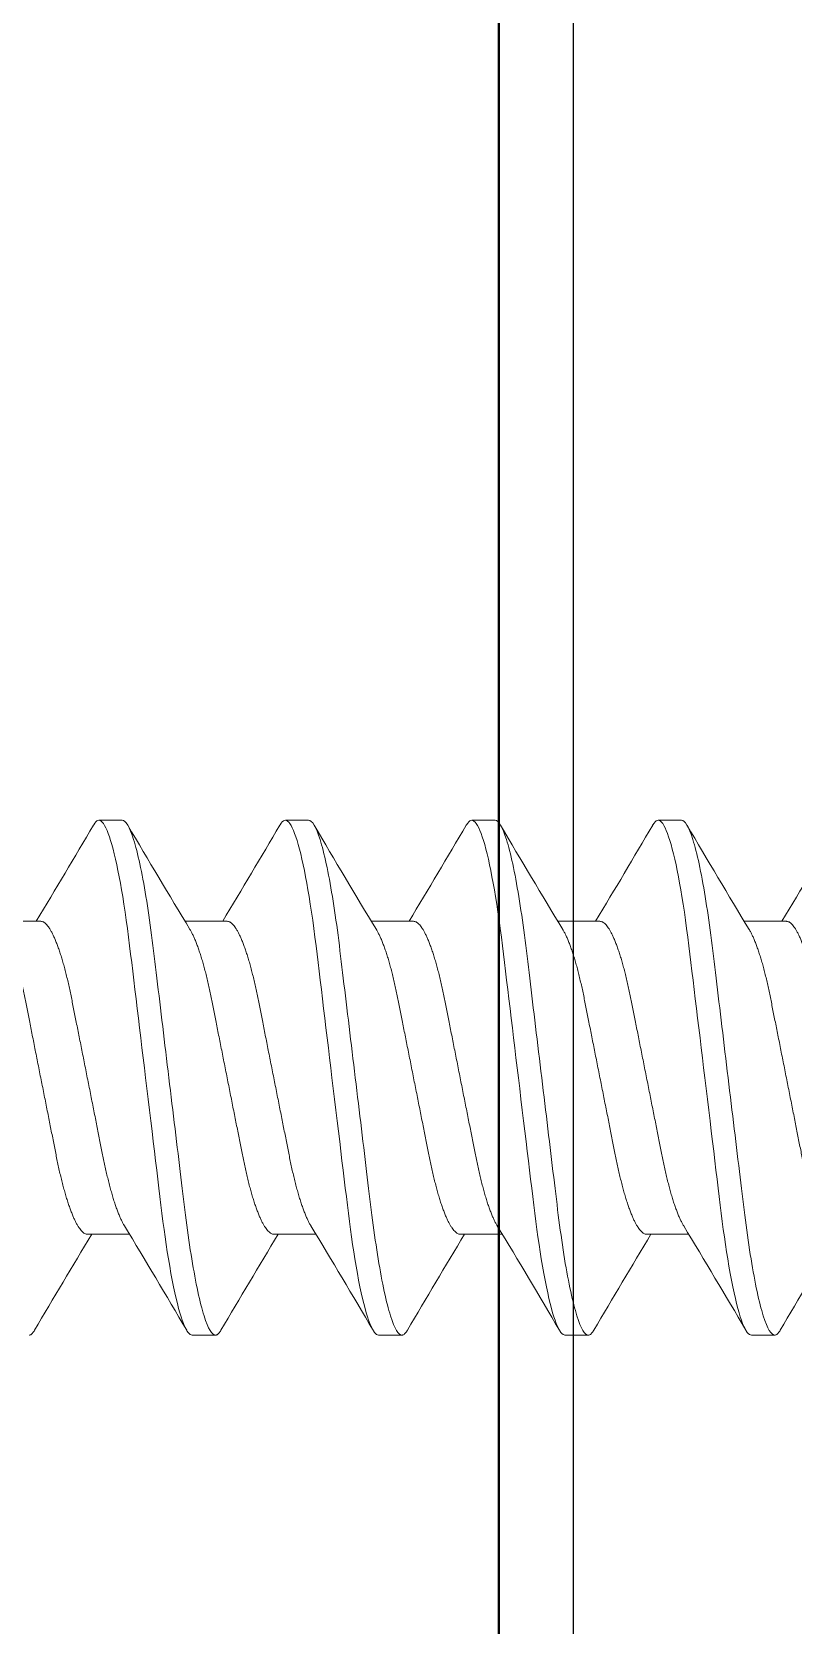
# Model space of a CAD drawing. Extents: x -23 to 190, y -172 to 85.
# Drawn here: x 14.5789 to 14.7831, y 50.5653 to 50.9924 of the extents above; entities that cross this region are included whole.
import ezdxf

# ---------------------------------------------------------------- set-up
doc = ezdxf.new("R2010")
doc.units = 0
doc.header["$MEASUREMENT"] = 0
doc.layers.get('0').update_dxf_attribs({"linetype": 'CONTINUOUS'})
for name, color, linetype in [('Ballons', 7, 'CONTINUOUS'), ('DIM', 7, 'CONTINUOUS'), ('FRAME', 1, 'CONTINUOUS')]:
    doc.layers.add(name, color=color, linetype=linetype)

# ---------------------------------------------------------------- blocks, each defined once
blk = doc.blocks.new('3806 MULLION')
blk.add_lwpolyline([(-3.625, -0.1435, -0.414214), (-3.656, -0.1125), (-3.656, 0.1125, -0.414214), (-3.625, 0.1435), (-1.637, 0.1435, -0.414214), (-1.606, 0.1125), (-1.606, -0.1125, -0.414214), (-1.637, -0.1435)], format="xyb", close=True)
blk = doc.blocks.new('no 6 500')
at = {"color": 7, "linetype": 'Continuous', "lineweight": 15}
for p, q in [((56.63842, 21.47031), (56.63217, 21.47031)), ((56.68842, 21.47031), (56.68217, 21.47031)), ((56.73842, 21.47031), (56.73217, 21.47031)), ((56.78842, 21.47031), (56.78217, 21.47031)), ((56.61655, 21.44325), (56.60524, 21.44325)), ((56.66655, 21.44325), (56.65524, 21.44325)), ((56.71655, 21.44325), (56.70524, 21.44325)), ((56.76655, 21.44325), (56.75524, 21.44325)), ((56.81655, 21.44325), (56.80524, 21.44325)), ((56.62905, 21.35937), (56.64036, 21.35937)), ((56.67905, 21.35937), (56.69036, 21.35937)), ((56.72905, 21.35937), (56.74036, 21.35937)), ((56.77905, 21.35937), (56.79036, 21.35937)), ((56.65717, 21.33231), (56.66342, 21.33231)), ((56.70717, 21.33231), (56.71342, 21.33231)), ((56.75717, 21.33231), (56.76342, 21.33231)), ((56.80717, 21.33231), (56.81342, 21.33231))]:
    blk.add_line(p, q, dxfattribs=at)
at = {"color": 7, "linetype": 'Continuous', "lineweight": 15, "flags": 128}
for points in [[(56.63069, 21.46899), (56.63077, 21.46912), (56.63107, 21.46956), (56.63135, 21.46989), (56.63164, 21.47013), (56.63191, 21.47026), (56.63217, 21.47031), (56.63246, 21.47026), (56.63276, 21.47009), (56.63306, 21.46982), (56.63338, 21.46943), (56.6337, 21.46893), (56.63402, 21.46831), (56.63434, 21.46761), (56.63465, 21.46681), (56.63498, 21.46591), (56.6353, 21.46491), (56.63563, 21.4638), (56.63596, 21.46259), (56.63629, 21.46129), (56.63662, 21.45989), (56.63695, 21.4584), (56.63727, 21.45683), (56.63759, 21.4552), (56.63791, 21.45349), (56.63823, 21.45172), (56.63854, 21.44988), (56.63886, 21.44782), (56.63919, 21.4457), (56.6395, 21.44352), (56.63981, 21.44128), (56.64011, 21.43901), (56.6404, 21.43669), (56.64067, 21.43447), (56.64095, 21.43219), (56.64123, 21.42985), (56.64152, 21.42744), (56.64182, 21.42498), (56.64212, 21.42246), (56.64243, 21.4199), (56.64274, 21.4173), (56.64306, 21.41465), (56.64339, 21.41198), (56.64371, 21.40934), (56.64403, 21.40667), (56.64435, 21.40399), (56.64467, 21.40131), (56.64502, 21.39841), (56.64537, 21.39552), (56.64572, 21.39265), (56.64607, 21.3898), (56.64641, 21.38697), (56.64674, 21.38419), (56.64706, 21.3816), (56.64736, 21.37906), (56.64766, 21.37657), (56.64796, 21.37413), (56.64825, 21.37175), (56.64853, 21.36943), (56.6488, 21.36717), (56.64907, 21.36497), (56.64934, 21.36281), (56.64963, 21.36067), (56.64992, 21.35862), (56.65021, 21.35661), (56.65051, 21.35465), (56.65081, 21.35274), (56.65115, 21.35076), (56.65149, 21.34885), (56.65183, 21.34702), (56.65218, 21.34529), (56.65253, 21.34365), (56.65288, 21.34211), (56.65321, 21.34075), (56.65354, 21.33949), (56.65386, 21.33833), (56.65419, 21.33726), (56.65451, 21.3363), (56.65483, 21.33545), (56.65515, 21.33469), (56.65546, 21.33405), (56.65577, 21.3335), (56.65607, 21.33306), (56.65635, 21.33273), (56.65664, 21.3325), (56.65691, 21.33236), (56.65717, 21.33231), (56.65717, 21.33231)], [(56.68069, 21.46899), (56.68077, 21.46912), (56.68107, 21.46956), (56.68135, 21.46989), (56.68164, 21.47013), (56.68191, 21.47026), (56.68217, 21.47031), (56.68246, 21.47026), (56.68276, 21.47009), (56.68306, 21.46982), (56.68338, 21.46943), (56.6837, 21.46893), (56.68402, 21.46831), (56.68434, 21.46761), (56.68465, 21.46681), (56.68498, 21.46591), (56.6853, 21.46491), (56.68563, 21.4638), (56.68596, 21.46259), (56.68629, 21.46129), (56.68662, 21.45989), (56.68695, 21.4584), (56.68727, 21.45683), (56.68759, 21.4552), (56.68791, 21.45349), (56.68823, 21.45172), (56.68854, 21.44988), (56.68886, 21.44782), (56.68919, 21.4457), (56.6895, 21.44352), (56.68981, 21.44128), (56.69011, 21.43901), (56.6904, 21.43669), (56.69067, 21.43447), (56.69095, 21.43219), (56.69123, 21.42985), (56.69152, 21.42744), (56.69182, 21.42498), (56.69212, 21.42246), (56.69243, 21.4199), (56.69274, 21.4173), (56.69306, 21.41465), (56.69339, 21.41198), (56.69371, 21.40934), (56.69403, 21.40667), (56.69435, 21.40399), (56.69467, 21.40131), (56.69502, 21.39841), (56.69537, 21.39552), (56.69572, 21.39265), (56.69607, 21.3898), (56.69641, 21.38697), (56.69674, 21.38419), (56.69706, 21.3816), (56.69736, 21.37906), (56.69766, 21.37657), (56.69796, 21.37413), (56.69825, 21.37175), (56.69853, 21.36943), (56.6988, 21.36717), (56.69907, 21.36497), (56.69934, 21.36281), (56.69963, 21.36067), (56.69992, 21.35862), (56.70021, 21.35661), (56.70051, 21.35465), (56.70081, 21.35274), (56.70115, 21.35076), (56.70149, 21.34885), (56.70183, 21.34702), (56.70218, 21.34529), (56.70253, 21.34365), (56.70288, 21.34211), (56.70321, 21.34075), (56.70354, 21.33949), (56.70386, 21.33833), (56.70419, 21.33726), (56.70451, 21.3363), (56.70483, 21.33545), (56.70515, 21.33469), (56.70546, 21.33405), (56.70577, 21.3335), (56.70607, 21.33306), (56.70635, 21.33273), (56.70664, 21.3325), (56.70691, 21.33236), (56.70717, 21.33231), (56.70717, 21.33231)], [(56.73069, 21.46899), (56.73077, 21.46912), (56.73107, 21.46956), (56.73135, 21.46989), (56.73164, 21.47013), (56.73191, 21.47026), (56.73217, 21.47031), (56.73246, 21.47026), (56.73276, 21.47009), (56.73306, 21.46982), (56.73338, 21.46943), (56.7337, 21.46893), (56.73402, 21.46831), (56.73434, 21.46761), (56.73465, 21.46681), (56.73498, 21.46591), (56.7353, 21.46491), (56.73563, 21.4638), (56.73596, 21.46259), (56.73629, 21.46129), (56.73662, 21.45989), (56.73695, 21.4584), (56.73727, 21.45683), (56.73759, 21.4552), (56.73791, 21.45349), (56.73823, 21.45172), (56.73854, 21.44988), (56.73886, 21.44782), (56.73919, 21.4457), (56.7395, 21.44352), (56.73981, 21.44128), (56.74011, 21.43901), (56.7404, 21.43669), (56.74067, 21.43447), (56.74095, 21.43219), (56.74123, 21.42985), (56.74152, 21.42744), (56.74182, 21.42498), (56.74212, 21.42246), (56.74243, 21.4199), (56.74274, 21.4173), (56.74306, 21.41465), (56.74339, 21.41198), (56.74371, 21.40934), (56.74403, 21.40667), (56.74435, 21.40399), (56.74467, 21.40131), (56.74502, 21.39841), (56.74537, 21.39552), (56.74572, 21.39265), (56.74607, 21.3898), (56.74641, 21.38697), (56.74674, 21.38419), (56.74706, 21.3816), (56.74736, 21.37906), (56.74766, 21.37657), (56.74796, 21.37413), (56.74825, 21.37175), (56.74853, 21.36943), (56.7488, 21.36717), (56.74907, 21.36497), (56.74934, 21.36281), (56.74963, 21.36067), (56.74992, 21.35862), (56.75021, 21.35661), (56.75051, 21.35465), (56.75081, 21.35274), (56.75115, 21.35076), (56.75149, 21.34885), (56.75183, 21.34702), (56.75218, 21.34529), (56.75253, 21.34365), (56.75288, 21.34211), (56.75321, 21.34075), (56.75354, 21.33949), (56.75386, 21.33833), (56.75419, 21.33726), (56.75451, 21.3363), (56.75483, 21.33545), (56.75515, 21.33469), (56.75546, 21.33405), (56.75577, 21.3335), (56.75607, 21.33306), (56.75635, 21.33273), (56.75664, 21.3325), (56.75691, 21.33236), (56.75717, 21.33231), (56.75717, 21.33231)], [(56.78069, 21.46899), (56.78077, 21.46912), (56.78107, 21.46956), (56.78135, 21.46989), (56.78164, 21.47013), (56.78191, 21.47026), (56.78217, 21.47031), (56.78246, 21.47026), (56.78276, 21.47009), (56.78306, 21.46982), (56.78338, 21.46943), (56.7837, 21.46893), (56.78402, 21.46831), (56.78434, 21.46761), (56.78465, 21.46681), (56.78498, 21.46591), (56.7853, 21.46491), (56.78563, 21.4638), (56.78596, 21.46259), (56.78629, 21.46129), (56.78662, 21.45989), (56.78695, 21.4584), (56.78727, 21.45683), (56.78759, 21.4552), (56.78791, 21.45349), (56.78823, 21.45172), (56.78854, 21.44988), (56.78886, 21.44782), (56.78919, 21.4457), (56.7895, 21.44352), (56.78981, 21.44128), (56.79011, 21.43901), (56.7904, 21.43669), (56.79067, 21.43447), (56.79095, 21.43219), (56.79123, 21.42985), (56.79152, 21.42744), (56.79182, 21.42498), (56.79212, 21.42246), (56.79243, 21.4199), (56.79274, 21.4173), (56.79306, 21.41465), (56.79339, 21.41198), (56.79371, 21.40934), (56.79403, 21.40667), (56.79435, 21.40399), (56.79467, 21.40131), (56.79502, 21.39841), (56.79537, 21.39552), (56.79572, 21.39265), (56.79607, 21.3898), (56.79641, 21.38697), (56.79674, 21.38419), (56.79706, 21.3816), (56.79736, 21.37906), (56.79766, 21.37657), (56.79796, 21.37413), (56.79825, 21.37175), (56.79853, 21.36943), (56.7988, 21.36717), (56.79907, 21.36497), (56.79934, 21.36281), (56.79963, 21.36067), (56.79992, 21.35862), (56.80021, 21.35661), (56.80051, 21.35465), (56.80081, 21.35274), (56.80115, 21.35076), (56.80149, 21.34885), (56.80183, 21.34702), (56.80218, 21.34529), (56.80253, 21.34365), (56.80288, 21.34211), (56.80321, 21.34075), (56.80354, 21.33949), (56.80386, 21.33833), (56.80419, 21.33726), (56.80451, 21.3363), (56.80483, 21.33545), (56.80515, 21.33469), (56.80546, 21.33405), (56.80577, 21.3335), (56.80607, 21.33306), (56.80635, 21.33273), (56.80664, 21.3325), (56.80691, 21.33236), (56.80717, 21.33231), (56.80717, 21.33231)]]:
    blk.add_lwpolyline(points, dxfattribs=at)
at = {"color": 7, "linetype": 'Continuous', "lineweight": 15}
for centre, radius, start, end in [((54.59127, 22.66592), 2.36471, 328.86553, 329.59164), ((58.58684, 22.61123), 2.25726, 210.39936, 211.22541), ((54.64127, 22.66592), 2.36471, 328.86553, 329.59164), ((58.63673, 22.61116), 2.25714, 210.39936, 211.22546), ((54.69127, 22.66592), 2.36471, 328.86553, 329.59164), ((58.6869, 22.61127), 2.25734, 210.3994, 211.22543), ((54.74111, 22.66602), 2.36491, 328.86559, 329.59164), ((58.737, 22.61132), 2.25745, 210.39942, 211.2254), ((54.79111, 22.66602), 2.36491, 328.86559, 329.59164), ((58.65466, 20.13651), 2.3651, 148.86556, 149.59166), ((54.70892, 20.19149), 2.25708, 30.39925, 31.22547), ((58.70425, 20.13675), 2.36462, 148.86552, 149.59176), ((54.75848, 20.19123), 2.25759, 30.39934, 31.22538), ((58.75425, 20.13675), 2.36462, 148.86552, 149.59176), ((54.80848, 20.19123), 2.25759, 30.39934, 31.22538), ((58.80367, 20.1371), 2.36394, 148.86541, 149.59186), ((54.85864, 20.19132), 2.2574, 30.39928, 31.22538), ((58.85367, 20.1371), 2.36394, 148.86541, 149.59186)]:
    blk.add_arc(centre, radius, start, end, dxfattribs=at)
for points, knots in [([(56.63842, 21.47031), (56.63933, 21.47031), (56.64038, 21.46863), (56.64258, 21.46164), (56.64373, 21.45633), (56.64531, 21.44665), (56.64582, 21.44315), (56.64677, 21.43586), (56.64721, 21.43206), (56.6487, 21.41977), (56.64981, 21.41055), (56.65204, 21.39207), (56.65315, 21.38285), (56.65464, 21.37056), (56.65508, 21.36677), (56.65603, 21.35947), (56.65654, 21.35597), (56.65812, 21.34629), (56.65927, 21.34098), (56.66147, 21.33399), (56.66252, 21.33231), (56.66342, 21.33231)], [0, 0, 0, 0, 0.125, 0.125, 0.25, 0.25, 0.3125, 0.3125, 0.375, 0.375, 0.5, 0.5, 0.625, 0.625, 0.6875, 0.6875, 0.75, 0.75, 0.875, 0.875, 1, 1, 1, 1]), ([(56.68842, 21.47031), (56.68933, 21.47031), (56.69038, 21.46863), (56.69258, 21.46164), (56.69373, 21.45633), (56.69531, 21.44665), (56.69582, 21.44315), (56.69677, 21.43586), (56.69721, 21.43206), (56.6987, 21.41977), (56.69981, 21.41055), (56.70204, 21.39207), (56.70315, 21.38285), (56.70464, 21.37056), (56.70508, 21.36677), (56.70603, 21.35947), (56.70654, 21.35597), (56.70812, 21.34629), (56.70927, 21.34098), (56.71147, 21.33399), (56.71252, 21.33231), (56.71342, 21.33231)], [0, 0, 0, 0, 0.125, 0.125, 0.25, 0.25, 0.3125, 0.3125, 0.375, 0.375, 0.5, 0.5, 0.625, 0.625, 0.6875, 0.6875, 0.75, 0.75, 0.875, 0.875, 1, 1, 1, 1]), ([(56.73842, 21.47031), (56.73933, 21.47031), (56.74038, 21.46863), (56.74258, 21.46164), (56.74373, 21.45633), (56.74531, 21.44665), (56.74582, 21.44315), (56.74677, 21.43586), (56.74721, 21.43206), (56.7487, 21.41977), (56.74981, 21.41055), (56.75204, 21.39207), (56.75315, 21.38285), (56.75464, 21.37056), (56.75508, 21.36677), (56.75603, 21.35947), (56.75654, 21.35597), (56.75812, 21.34629), (56.75927, 21.34098), (56.76147, 21.33399), (56.76252, 21.33231), (56.76342, 21.33231)], [0, 0, 0, 0, 0.125, 0.125, 0.25, 0.25, 0.3125, 0.3125, 0.375, 0.375, 0.5, 0.5, 0.625, 0.625, 0.6875, 0.6875, 0.75, 0.75, 0.875, 0.875, 1, 1, 1, 1]), ([(56.78842, 21.47031), (56.78933, 21.47031), (56.79038, 21.46863), (56.79258, 21.46164), (56.79373, 21.45633), (56.79531, 21.44665), (56.79582, 21.44315), (56.79677, 21.43586), (56.79721, 21.43206), (56.7987, 21.41977), (56.79981, 21.41055), (56.80204, 21.39207), (56.80315, 21.38285), (56.80464, 21.37056), (56.80508, 21.36677), (56.80603, 21.35947), (56.80654, 21.35597), (56.80812, 21.34629), (56.80927, 21.34098), (56.81147, 21.33399), (56.81252, 21.33231), (56.81342, 21.33231)], [0, 0, 0, 0, 0.125, 0.125, 0.25, 0.25, 0.3125, 0.3125, 0.375, 0.375, 0.5, 0.5, 0.625, 0.625, 0.6875, 0.6875, 0.75, 0.75, 0.875, 0.875, 1, 1, 1, 1]), ([(56.60658, 21.44104), (56.60661, 21.44098), (56.60679, 21.44071), (56.60709, 21.44013), (56.60751, 21.4393), (56.60792, 21.43836), (56.60834, 21.43732), (56.60876, 21.43619), (56.60918, 21.43497), (56.6096, 21.43367), (56.61001, 21.43229), (56.61041, 21.43085), (56.6108, 21.42934), (56.61119, 21.42778), (56.61156, 21.42617), (56.61193, 21.42452), (56.61227, 21.42284), (56.61261, 21.42112), (56.61296, 21.41937), (56.61332, 21.41756), (56.61369, 21.41568), (56.61408, 21.41374), (56.61448, 21.41174), (56.61488, 21.4097), (56.61529, 21.40763), (56.61571, 21.40554), (56.61613, 21.40343), (56.61655, 21.40131), (56.61697, 21.3992), (56.61739, 21.39709), (56.6178, 21.395), (56.61821, 21.39294), (56.61862, 21.39092), (56.61901, 21.38894), (56.61939, 21.38703), (56.61976, 21.38516), (56.62012, 21.38333), (56.62048, 21.38155), (56.62082, 21.37981), (56.62117, 21.37812), (56.62153, 21.37646), (56.62191, 21.37485), (56.6223, 21.37329), (56.62269, 21.37178), (56.62309, 21.37033), (56.6235, 21.36896), (56.62391, 21.36766), (56.62433, 21.36644), (56.62475, 21.36532), (56.62516, 21.36429), (56.62558, 21.36336), (56.62598, 21.36253), (56.62639, 21.36178), (56.6268, 21.36113), (56.6272, 21.36058), (56.62759, 21.36014), (56.62797, 21.35979), (56.62834, 21.35955), (56.6287, 21.3594), (56.62893, 21.35938), (56.62905, 21.35937)], [0, 0, 0, 0, 0.004966, 0.022455, 0.040006, 0.057957, 0.075925, 0.093885, 0.111813, 0.129685, 0.147477, 0.165166, 0.18269, 0.200069, 0.217281, 0.234309, 0.251134, 0.267546, 0.284142, 0.300926, 0.317884, 0.335347, 0.35295, 0.370672, 0.38849, 0.406382, 0.424323, 0.442288, 0.460214, 0.478115, 0.495968, 0.513749, 0.531433, 0.548687, 0.565807, 0.582772, 0.599567, 0.616509, 0.633258, 0.650119, 0.667182, 0.684431, 0.701847, 0.71941, 0.73706, 0.754812, 0.772645, 0.790534, 0.808455, 0.826063, 0.843656, 0.86121, 0.878703, 0.896466, 0.914118, 0.931639, 0.949006, 0.966201, 0.983205, 1, 1, 1, 1]), ([(56.61655, 21.44325), (56.61666, 21.44324), (56.6169, 21.44322), (56.61726, 21.44307), (56.61763, 21.44283), (56.61801, 21.44249), (56.6184, 21.44205), (56.61879, 21.44151), (56.61919, 21.44087), (56.61959, 21.44014), (56.62001, 21.4393), (56.62042, 21.43836), (56.62084, 21.43732), (56.62126, 21.43619), (56.62168, 21.43497), (56.6221, 21.43367), (56.62251, 21.43229), (56.62291, 21.43085), (56.6233, 21.42934), (56.62369, 21.42778), (56.62406, 21.42617), (56.62443, 21.42452), (56.62477, 21.42284), (56.62511, 21.42112), (56.62546, 21.41937), (56.62582, 21.41756), (56.62619, 21.41568), (56.62658, 21.41374), (56.62698, 21.41174), (56.62738, 21.4097), (56.62779, 21.40763), (56.62821, 21.40554), (56.62863, 21.40343), (56.62905, 21.40131), (56.62947, 21.3992), (56.62989, 21.39709), (56.6303, 21.395), (56.63071, 21.39294), (56.63112, 21.39092), (56.63151, 21.38894), (56.63189, 21.38703), (56.63226, 21.38516), (56.63262, 21.38333), (56.63298, 21.38155), (56.63332, 21.37981), (56.63367, 21.37812), (56.63403, 21.37646), (56.63441, 21.37485), (56.6348, 21.37329), (56.63519, 21.37178), (56.63559, 21.37033), (56.636, 21.36896), (56.63641, 21.36766), (56.63683, 21.36644), (56.63725, 21.36532), (56.63766, 21.36429), (56.63808, 21.36336), (56.63848, 21.36253), (56.6388, 21.36194), (56.63898, 21.36166), (56.63902, 21.36159)], [0, 0, 0, 0, 0.016759, 0.033724, 0.050881, 0.068209, 0.08569, 0.102987, 0.120391, 0.13788, 0.155431, 0.173382, 0.19135, 0.20931, 0.227238, 0.24511, 0.262902, 0.28059, 0.298115, 0.315494, 0.332706, 0.349734, 0.366559, 0.382971, 0.399566, 0.416351, 0.433309, 0.450771, 0.468375, 0.486097, 0.503915, 0.521807, 0.539747, 0.557713, 0.575639, 0.59354, 0.611393, 0.629174, 0.646858, 0.664112, 0.681232, 0.698198, 0.714992, 0.731934, 0.748684, 0.765544, 0.782607, 0.799856, 0.817272, 0.834835, 0.852485, 0.870238, 0.88807, 0.905959, 0.92388, 0.941489, 0.959082, 0.976636, 0.994128, 1, 1, 1, 1]), ([(56.65658, 21.44104), (56.65661, 21.44098), (56.65679, 21.44071), (56.65709, 21.44013), (56.65751, 21.4393), (56.65792, 21.43836), (56.65834, 21.43732), (56.65876, 21.43619), (56.65918, 21.43497), (56.6596, 21.43367), (56.66001, 21.43229), (56.66041, 21.43085), (56.6608, 21.42934), (56.66119, 21.42778), (56.66156, 21.42617), (56.66193, 21.42452), (56.66227, 21.42284), (56.66261, 21.42112), (56.66296, 21.41937), (56.66332, 21.41756), (56.66369, 21.41568), (56.66408, 21.41374), (56.66448, 21.41174), (56.66488, 21.4097), (56.66529, 21.40763), (56.66571, 21.40554), (56.66613, 21.40343), (56.66655, 21.40131), (56.66697, 21.3992), (56.66739, 21.39709), (56.6678, 21.395), (56.66821, 21.39294), (56.66862, 21.39092), (56.66901, 21.38894), (56.66939, 21.38703), (56.66976, 21.38516), (56.67012, 21.38333), (56.67048, 21.38155), (56.67082, 21.37981), (56.67117, 21.37812), (56.67153, 21.37646), (56.67191, 21.37485), (56.6723, 21.37329), (56.67269, 21.37178), (56.67309, 21.37033), (56.6735, 21.36896), (56.67391, 21.36766), (56.67433, 21.36644), (56.67475, 21.36532), (56.67516, 21.36429), (56.67558, 21.36336), (56.67598, 21.36253), (56.67639, 21.36178), (56.6768, 21.36113), (56.6772, 21.36058), (56.67759, 21.36014), (56.67797, 21.35979), (56.67834, 21.35955), (56.6787, 21.3594), (56.67893, 21.35938), (56.67905, 21.35937)], [0, 0, 0, 0, 0.004966, 0.022455, 0.040006, 0.057957, 0.075925, 0.093885, 0.111813, 0.129685, 0.147477, 0.165166, 0.18269, 0.200069, 0.217281, 0.234309, 0.251134, 0.267546, 0.284142, 0.300926, 0.317884, 0.335347, 0.35295, 0.370672, 0.38849, 0.406382, 0.424323, 0.442288, 0.460214, 0.478115, 0.495968, 0.513749, 0.531433, 0.548687, 0.565807, 0.582772, 0.599567, 0.616509, 0.633259, 0.650119, 0.667182, 0.684431, 0.701847, 0.71941, 0.73706, 0.754812, 0.772645, 0.790534, 0.808455, 0.826063, 0.843656, 0.86121, 0.878703, 0.896466, 0.914118, 0.931639, 0.949006, 0.966201, 0.983205, 1, 1, 1, 1]), ([(56.66655, 21.44325), (56.66666, 21.44324), (56.6669, 21.44322), (56.66726, 21.44307), (56.66763, 21.44283), (56.66801, 21.44249), (56.6684, 21.44205), (56.66879, 21.44151), (56.66919, 21.44087), (56.66959, 21.44014), (56.67001, 21.4393), (56.67042, 21.43836), (56.67084, 21.43732), (56.67126, 21.43619), (56.67168, 21.43497), (56.6721, 21.43367), (56.67251, 21.43229), (56.67291, 21.43085), (56.6733, 21.42934), (56.67369, 21.42778), (56.67406, 21.42617), (56.67443, 21.42452), (56.67477, 21.42284), (56.67511, 21.42112), (56.67546, 21.41937), (56.67582, 21.41756), (56.67619, 21.41568), (56.67658, 21.41374), (56.67698, 21.41174), (56.67738, 21.4097), (56.67779, 21.40763), (56.67821, 21.40554), (56.67863, 21.40343), (56.67905, 21.40131), (56.67947, 21.3992), (56.67989, 21.39709), (56.6803, 21.395), (56.68071, 21.39294), (56.68112, 21.39092), (56.68151, 21.38894), (56.68189, 21.38703), (56.68226, 21.38516), (56.68262, 21.38333), (56.68298, 21.38155), (56.68332, 21.37981), (56.68367, 21.37812), (56.68403, 21.37646), (56.68441, 21.37485), (56.6848, 21.37329), (56.68519, 21.37178), (56.68559, 21.37033), (56.686, 21.36896), (56.68641, 21.36766), (56.68683, 21.36644), (56.68725, 21.36532), (56.68766, 21.36429), (56.68808, 21.36336), (56.68848, 21.36253), (56.6888, 21.36194), (56.68898, 21.36166), (56.68902, 21.36159)], [0, 0, 0, 0, 0.016759, 0.033724, 0.050881, 0.068209, 0.08569, 0.102987, 0.120391, 0.13788, 0.155431, 0.173382, 0.19135, 0.20931, 0.227238, 0.24511, 0.262902, 0.28059, 0.298115, 0.315494, 0.332706, 0.349734, 0.366559, 0.382971, 0.399566, 0.416351, 0.433309, 0.450771, 0.468375, 0.486097, 0.503915, 0.521807, 0.539747, 0.557713, 0.575639, 0.59354, 0.611393, 0.629174, 0.646858, 0.664112, 0.681232, 0.698198, 0.714992, 0.731934, 0.748684, 0.765544, 0.782607, 0.799856, 0.817272, 0.834835, 0.852485, 0.870238, 0.88807, 0.905959, 0.92388, 0.941489, 0.959082, 0.976636, 0.994128, 1, 1, 1, 1]), ([(56.70658, 21.44104), (56.70661, 21.44098), (56.70679, 21.44071), (56.70709, 21.44013), (56.70751, 21.4393), (56.70792, 21.43836), (56.70834, 21.43732), (56.70876, 21.43619), (56.70918, 21.43497), (56.7096, 21.43367), (56.71001, 21.43229), (56.71041, 21.43085), (56.7108, 21.42934), (56.71119, 21.42778), (56.71156, 21.42617), (56.71193, 21.42452), (56.71227, 21.42284), (56.71261, 21.42112), (56.71296, 21.41937), (56.71332, 21.41756), (56.71369, 21.41568), (56.71408, 21.41374), (56.71448, 21.41174), (56.71488, 21.4097), (56.71529, 21.40763), (56.71571, 21.40554), (56.71613, 21.40343), (56.71655, 21.40131), (56.71697, 21.3992), (56.71739, 21.39709), (56.7178, 21.395), (56.71821, 21.39294), (56.71862, 21.39092), (56.71901, 21.38894), (56.71939, 21.38703), (56.71976, 21.38516), (56.72012, 21.38333), (56.72048, 21.38155), (56.72082, 21.37981), (56.72117, 21.37812), (56.72153, 21.37646), (56.72191, 21.37485), (56.7223, 21.37329), (56.72269, 21.37178), (56.72309, 21.37033), (56.7235, 21.36896), (56.72391, 21.36766), (56.72433, 21.36644), (56.72475, 21.36532), (56.72516, 21.36429), (56.72558, 21.36336), (56.72598, 21.36253), (56.72639, 21.36178), (56.7268, 21.36113), (56.7272, 21.36058), (56.72759, 21.36014), (56.72797, 21.35979), (56.72834, 21.35955), (56.7287, 21.3594), (56.72893, 21.35938), (56.72905, 21.35937)], [0, 0, 0, 0, 0.004966, 0.022455, 0.040006, 0.057957, 0.075925, 0.093885, 0.111813, 0.129685, 0.147477, 0.165166, 0.18269, 0.200069, 0.217281, 0.234309, 0.251134, 0.267546, 0.284142, 0.300926, 0.317884, 0.335347, 0.35295, 0.370672, 0.38849, 0.406382, 0.424323, 0.442288, 0.460214, 0.478115, 0.495968, 0.513749, 0.531433, 0.548687, 0.565807, 0.582772, 0.599567, 0.616509, 0.633259, 0.650119, 0.667182, 0.684431, 0.701847, 0.71941, 0.73706, 0.754812, 0.772645, 0.790534, 0.808455, 0.826063, 0.843656, 0.86121, 0.878703, 0.896466, 0.914118, 0.931639, 0.949006, 0.966201, 0.983205, 1, 1, 1, 1]), ([(56.71655, 21.44325), (56.71666, 21.44324), (56.7169, 21.44322), (56.71726, 21.44307), (56.71763, 21.44283), (56.71801, 21.44249), (56.7184, 21.44205), (56.71879, 21.44151), (56.71919, 21.44087), (56.71959, 21.44014), (56.72001, 21.4393), (56.72042, 21.43836), (56.72084, 21.43732), (56.72126, 21.43619), (56.72168, 21.43497), (56.7221, 21.43367), (56.72251, 21.43229), (56.72291, 21.43085), (56.7233, 21.42934), (56.72369, 21.42778), (56.72406, 21.42617), (56.72443, 21.42452), (56.72477, 21.42284), (56.72511, 21.42112), (56.72546, 21.41937), (56.72582, 21.41756), (56.72619, 21.41568), (56.72658, 21.41374), (56.72698, 21.41174), (56.72738, 21.4097), (56.72779, 21.40763), (56.72821, 21.40554), (56.72863, 21.40343), (56.72905, 21.40131), (56.72947, 21.3992), (56.72989, 21.39709), (56.7303, 21.395), (56.73071, 21.39294), (56.73112, 21.39092), (56.73151, 21.38894), (56.73189, 21.38703), (56.73226, 21.38516), (56.73262, 21.38333), (56.73298, 21.38155), (56.73332, 21.37981), (56.73367, 21.37812), (56.73403, 21.37646), (56.73441, 21.37485), (56.7348, 21.37329), (56.73519, 21.37178), (56.73559, 21.37033), (56.736, 21.36896), (56.73641, 21.36766), (56.73683, 21.36644), (56.73725, 21.36532), (56.73766, 21.36429), (56.73808, 21.36336), (56.73848, 21.36253), (56.7388, 21.36194), (56.73898, 21.36166), (56.73902, 21.36159)], [0, 0, 0, 0, 0.016759, 0.033724, 0.050881, 0.068209, 0.08569, 0.102987, 0.120391, 0.13788, 0.155431, 0.173382, 0.19135, 0.20931, 0.227238, 0.24511, 0.262902, 0.28059, 0.298115, 0.315494, 0.332706, 0.349734, 0.366559, 0.382971, 0.399567, 0.416351, 0.433309, 0.450771, 0.468375, 0.486097, 0.503915, 0.521807, 0.539748, 0.557713, 0.575639, 0.59354, 0.611393, 0.629174, 0.646858, 0.664112, 0.681232, 0.698198, 0.714992, 0.731934, 0.748684, 0.765544, 0.782607, 0.799856, 0.817272, 0.834835, 0.852485, 0.870238, 0.88807, 0.905959, 0.92388, 0.941489, 0.959082, 0.976636, 0.994128, 1, 1, 1, 1]), ([(56.75658, 21.44104), (56.75661, 21.44098), (56.75679, 21.44071), (56.75709, 21.44013), (56.75751, 21.4393), (56.75792, 21.43836), (56.75834, 21.43732), (56.75876, 21.43619), (56.75918, 21.43497), (56.7596, 21.43367), (56.76001, 21.43229), (56.76041, 21.43085), (56.7608, 21.42934), (56.76119, 21.42778), (56.76156, 21.42617), (56.76193, 21.42452), (56.76227, 21.42284), (56.76261, 21.42112), (56.76296, 21.41937), (56.76332, 21.41756), (56.76369, 21.41568), (56.76408, 21.41374), (56.76448, 21.41174), (56.76488, 21.4097), (56.76529, 21.40763), (56.76571, 21.40554), (56.76613, 21.40343), (56.76655, 21.40131), (56.76697, 21.3992), (56.76739, 21.39709), (56.7678, 21.395), (56.76821, 21.39294), (56.76862, 21.39092), (56.76901, 21.38894), (56.76939, 21.38703), (56.76976, 21.38516), (56.77012, 21.38333), (56.77048, 21.38155), (56.77082, 21.37981), (56.77117, 21.37812), (56.77153, 21.37646), (56.77191, 21.37485), (56.7723, 21.37329), (56.77269, 21.37178), (56.77309, 21.37033), (56.7735, 21.36896), (56.77391, 21.36766), (56.77433, 21.36644), (56.77475, 21.36532), (56.77516, 21.36429), (56.77558, 21.36336), (56.77598, 21.36253), (56.77639, 21.36178), (56.7768, 21.36113), (56.7772, 21.36058), (56.77759, 21.36014), (56.77797, 21.35979), (56.77834, 21.35955), (56.7787, 21.3594), (56.77893, 21.35938), (56.77905, 21.35937)], [0, 0, 0, 0, 0.004966, 0.022455, 0.040006, 0.057957, 0.075925, 0.093885, 0.111813, 0.129685, 0.147477, 0.165166, 0.18269, 0.200069, 0.217281, 0.234309, 0.251134, 0.267546, 0.284142, 0.300926, 0.317884, 0.335347, 0.35295, 0.370672, 0.38849, 0.406382, 0.424323, 0.442288, 0.460214, 0.478115, 0.495968, 0.513749, 0.531433, 0.548687, 0.565807, 0.582772, 0.599567, 0.616509, 0.633258, 0.650119, 0.667182, 0.684431, 0.701847, 0.71941, 0.73706, 0.754812, 0.772645, 0.790534, 0.808455, 0.826063, 0.843656, 0.86121, 0.878703, 0.896466, 0.914118, 0.931639, 0.949006, 0.966201, 0.983205, 1, 1, 1, 1]), ([(56.76655, 21.44325), (56.76666, 21.44324), (56.7669, 21.44322), (56.76726, 21.44307), (56.76763, 21.44283), (56.76801, 21.44249), (56.7684, 21.44205), (56.76879, 21.44151), (56.76919, 21.44087), (56.76959, 21.44014), (56.77001, 21.4393), (56.77042, 21.43836), (56.77084, 21.43732), (56.77126, 21.43619), (56.77168, 21.43497), (56.7721, 21.43367), (56.77251, 21.43229), (56.77291, 21.43085), (56.7733, 21.42934), (56.77369, 21.42778), (56.77406, 21.42617), (56.77443, 21.42452), (56.77477, 21.42284), (56.77511, 21.42112), (56.77546, 21.41937), (56.77582, 21.41756), (56.77619, 21.41568), (56.77658, 21.41374), (56.77698, 21.41174), (56.77738, 21.4097), (56.77779, 21.40763), (56.77821, 21.40554), (56.77863, 21.40343), (56.77905, 21.40131), (56.77947, 21.3992), (56.77989, 21.39709), (56.7803, 21.395), (56.78071, 21.39294), (56.78112, 21.39092), (56.78151, 21.38894), (56.78189, 21.38703), (56.78226, 21.38516), (56.78262, 21.38333), (56.78298, 21.38155), (56.78332, 21.37981), (56.78367, 21.37812), (56.78403, 21.37646), (56.78441, 21.37485), (56.7848, 21.37329), (56.78519, 21.37178), (56.78559, 21.37033), (56.786, 21.36896), (56.78641, 21.36766), (56.78683, 21.36644), (56.78725, 21.36532), (56.78766, 21.36429), (56.78808, 21.36336), (56.78848, 21.36253), (56.7888, 21.36194), (56.78898, 21.36166), (56.78902, 21.36159)], [0, 0, 0, 0, 0.0167585, 0.0337243, 0.0508805, 0.0682089, 0.0856898, 0.1029871, 0.1203908, 0.1378796, 0.155431, 0.1733816, 0.1913495, 0.2093099, 0.2272381, 0.2451101, 0.2629019, 0.2805903, 0.298115, 0.3154936, 0.332706, 0.3497336, 0.3665591, 0.3829713, 0.3995665, 0.4163512, 0.4333087, 0.4507714, 0.4683746, 0.4860968, 0.5039154, 0.5218069, 0.5397475, 0.5577127, 0.5756388, 0.5935404, 0.6113932, 0.6291736, 0.6468581, 0.6641121, 0.6812316, 0.6981976, 0.7149917, 0.7319339, 0.7486836, 0.7655438, 0.7826072, 0.7998562, 0.8172722, 0.8348351, 0.8524849, 0.8702375, 0.8880702, 0.905959, 0.92388, 0.9414887, 0.9590816, 0.9766357, 0.9941282, 1, 1, 1, 1]), ([(56.80658, 21.44104), (56.80661, 21.44098), (56.80679, 21.44071), (56.80709, 21.44013), (56.80751, 21.4393), (56.80792, 21.43836), (56.80834, 21.43732), (56.80876, 21.43619), (56.80918, 21.43497), (56.8096, 21.43367), (56.81001, 21.43229), (56.81041, 21.43085), (56.8108, 21.42934), (56.81119, 21.42778), (56.81156, 21.42617), (56.81193, 21.42452), (56.81227, 21.42284), (56.81261, 21.42112), (56.81296, 21.41937), (56.81332, 21.41756), (56.81369, 21.41568), (56.81408, 21.41374), (56.81448, 21.41174), (56.81488, 21.4097), (56.81529, 21.40763), (56.81571, 21.40554), (56.81613, 21.40343), (56.81655, 21.40131), (56.81697, 21.3992), (56.81739, 21.39709), (56.8178, 21.395), (56.81821, 21.39294), (56.81862, 21.39092), (56.81901, 21.38894), (56.81939, 21.38703), (56.81976, 21.38516), (56.82012, 21.38333), (56.82048, 21.38155), (56.82082, 21.37981), (56.82117, 21.37812), (56.82153, 21.37646), (56.82191, 21.37485), (56.8223, 21.37329), (56.82269, 21.37178), (56.82309, 21.37033), (56.8235, 21.36896), (56.82391, 21.36766), (56.82433, 21.36644), (56.82475, 21.36532), (56.82516, 21.36429), (56.82558, 21.36336), (56.82598, 21.36253), (56.82639, 21.36178), (56.8268, 21.36113), (56.8272, 21.36058), (56.82759, 21.36014), (56.82797, 21.35979), (56.82834, 21.35955), (56.8287, 21.3594), (56.82893, 21.35938), (56.82905, 21.35937)], [0, 0, 0, 0, 0.004966, 0.022455, 0.040006, 0.057957, 0.075925, 0.093885, 0.111814, 0.129685, 0.147477, 0.165166, 0.18269, 0.200069, 0.217281, 0.234309, 0.251134, 0.267547, 0.284142, 0.300926, 0.317884, 0.335347, 0.35295, 0.370672, 0.38849, 0.406382, 0.424323, 0.442288, 0.460214, 0.478115, 0.495968, 0.513749, 0.531433, 0.548687, 0.565807, 0.582772, 0.599567, 0.616509, 0.633258, 0.650119, 0.667182, 0.684431, 0.701847, 0.71941, 0.73706, 0.754812, 0.772645, 0.790534, 0.808455, 0.826063, 0.843656, 0.86121, 0.878703, 0.896466, 0.914118, 0.931639, 0.949006, 0.966201, 0.983205, 1, 1, 1, 1]), ([(56.81655, 21.44325), (56.81666, 21.44324), (56.8169, 21.44322), (56.81726, 21.44307), (56.81763, 21.44283), (56.81801, 21.44249), (56.8184, 21.44205), (56.81879, 21.44151), (56.81919, 21.44087), (56.81959, 21.44014), (56.82001, 21.4393), (56.82042, 21.43836), (56.82084, 21.43732), (56.82126, 21.43619), (56.82168, 21.43497), (56.8221, 21.43367), (56.82251, 21.43229), (56.82291, 21.43085), (56.8233, 21.42934), (56.82369, 21.42778), (56.82406, 21.42617), (56.82443, 21.42452), (56.82477, 21.42284), (56.82511, 21.42112), (56.82546, 21.41937), (56.82582, 21.41756), (56.82619, 21.41568), (56.82658, 21.41374), (56.82698, 21.41174), (56.82738, 21.4097), (56.82779, 21.40763), (56.82821, 21.40554), (56.82863, 21.40343), (56.82905, 21.40131), (56.82947, 21.3992), (56.82989, 21.39709), (56.8303, 21.395), (56.83071, 21.39294), (56.83112, 21.39092), (56.83151, 21.38894), (56.83189, 21.38703), (56.83226, 21.38516), (56.83262, 21.38333), (56.83298, 21.38155), (56.83332, 21.37981), (56.83367, 21.37812), (56.83403, 21.37646), (56.83441, 21.37485), (56.8348, 21.37329), (56.83519, 21.37178), (56.83559, 21.37033), (56.836, 21.36896), (56.83641, 21.36766), (56.83683, 21.36644), (56.83725, 21.36532), (56.83766, 21.36429), (56.83808, 21.36336), (56.83848, 21.36253), (56.8388, 21.36194), (56.83898, 21.36166), (56.83902, 21.36159)], [0, 0, 0, 0, 0.016758, 0.033724, 0.050881, 0.068209, 0.08569, 0.102987, 0.120391, 0.13788, 0.155431, 0.173382, 0.191349, 0.20931, 0.227238, 0.24511, 0.262902, 0.28059, 0.298115, 0.315494, 0.332706, 0.349734, 0.366559, 0.382971, 0.399567, 0.416351, 0.433309, 0.450771, 0.468375, 0.486097, 0.503915, 0.521807, 0.539748, 0.557713, 0.575639, 0.59354, 0.611393, 0.629174, 0.646858, 0.664112, 0.681232, 0.698198, 0.714992, 0.731934, 0.748684, 0.765544, 0.782607, 0.799856, 0.817272, 0.834835, 0.852485, 0.870238, 0.88807, 0.905959, 0.92388, 0.941489, 0.959082, 0.976636, 0.994128, 1, 1, 1, 1]), ([(56.61342, 21.33231), (56.61352, 21.33232), (56.61371, 21.33234), (56.61401, 21.33251), (56.61431, 21.33279), (56.61461, 21.33315), (56.61481, 21.33348), (56.6149, 21.33363)], [0, 0, 0, 0, 0.201712, 0.405454, 0.611089, 0.818473, 1, 1, 1, 1]), ([(56.66342, 21.33231), (56.66352, 21.33232), (56.66371, 21.33234), (56.66401, 21.33251), (56.66431, 21.33279), (56.66461, 21.33315), (56.66481, 21.33348), (56.6649, 21.33363)], [0, 0, 0, 0, 0.2017122, 0.4054536, 0.6110887, 0.8184728, 1, 1, 1, 1]), ([(56.71342, 21.33231), (56.71352, 21.33232), (56.71371, 21.33234), (56.71401, 21.33251), (56.71431, 21.33279), (56.71461, 21.33315), (56.71481, 21.33348), (56.7149, 21.33363)], [0, 0, 0, 0, 0.201712, 0.405453, 0.611089, 0.818473, 1, 1, 1, 1]), ([(56.76342, 21.33231), (56.76352, 21.33232), (56.76371, 21.33234), (56.76401, 21.33251), (56.76431, 21.33279), (56.76461, 21.33315), (56.76481, 21.33348), (56.7649, 21.33363)], [0, 0, 0, 0, 0.201712, 0.405454, 0.611089, 0.818473, 1, 1, 1, 1]), ([(56.81342, 21.33231), (56.81352, 21.33232), (56.81371, 21.33234), (56.81401, 21.33251), (56.81431, 21.33279), (56.81461, 21.33315), (56.81481, 21.33348), (56.8149, 21.33363)], [0, 0, 0, 0, 0.201712, 0.4054534, 0.6110888, 0.8184729, 1, 1, 1, 1])]:
    blk.add_open_spline(points, degree=3, knots=knots, dxfattribs=at)

msp = doc.modelspace()

# ---------------------------------------------------------------- linework, layer by layer
at = {"layer": 'DIM', "color": 5, "lineweight": 40}
msp.add_lwpolyline([(14.70416, 51.37272), (14.45416, 51.37272), (14.45416, 49.87272), (14.70416, 49.87272)], close=True, dxfattribs=at)

# ---------------------------------------------------------------- block references
at = {"layer": 'Ballons'}
msp.add_blockref('no 6 500', (-42.03527, 29.31074), dxfattribs=at)
at = {"layer": 'FRAME', "rotation": 90}
msp.add_blockref('3806 MULLION', (14.58062, 53.25372), dxfattribs=at)

doc.saveas('drawing.dxf')
